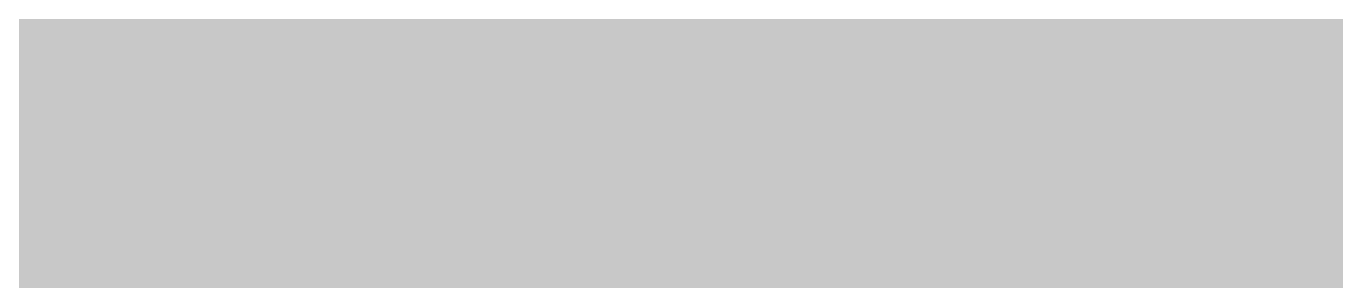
# Model space of a CAD drawing. Header units: inches. Extents: x -4169 to -1846, y 9706 to 12377.
# Drawn here: x -3432.057 to -3427.598, y 10401.725 to 10402.593 of the extents above; entities that cross this region are included whole.
import ezdxf

# ---------------------------------------------------------------- set-up
doc = ezdxf.new("R2010")
doc.units = ezdxf.units.IN
doc.header["$MEASUREMENT"] = 0
doc.layers.add('P-PIPE-1', color=3, linetype='Continuous', lineweight=5)

msp = doc.modelspace()

# ---------------------------------------------------------------- hatches: boundary and pattern name
at = {"layer": 'P-PIPE-1'}
h = msp.add_hatch(color=256, dxfattribs=at)
h.paths.add_polyline_path([(-2518.7369, 10402.0607), (-2508.2308, 10402.0607), (-2508.2308, 10403.2482), (-2721.6802, 10403.239), (-2721.6802, 10402.0607), (-2535.6199, 10402.0607)], flags=0)
h.paths.add_polyline_path([(-3435.3237, 10402.0607), (-2798.2302, 10402.0607), (-2798.2302, 10403.2482), (-3435.3237, 10403.2482), (-3435.3237, 10402.0665)], flags=0)
h.paths.add_polyline_path([(-2740.6302, 10402.0607), (-2740.6302, 10403.2482), (-2740.8802, 10403.2382), (-2740.8802, 10402.0607)], flags=0)
h.paths.add_polyline_path([(-2779.0302, 10402.0607), (-2779.0302, 10403.2482), (-2779.2802, 10403.2366), (-2779.2802, 10402.0607)], flags=0)
h = msp.add_hatch(color=256, dxfattribs=at)
h.paths.add_polyline_path([(-3435.3237, 10400.8732), (-2798.2302, 10400.9012), (-2798.2302, 10402.0607), (-3435.3237, 10402.0607), (-3435.3237, 10400.874)], flags=0)
h.paths.add_polyline_path([(-2508.2308, 10400.8732), (-2508.2308, 10402.0607), (-2721.6802, 10402.0607), (-2721.6802, 10400.8732), (-2518.7369, 10400.8732)], flags=0)
h.paths.add_polyline_path([(-2740.6302, 10400.8732), (-2740.6302, 10402.0607), (-2740.8802, 10402.0607), (-2740.8802, 10400.8732)], flags=0)
h.paths.add_polyline_path([(-2779.0302, 10400.8732), (-2779.0302, 10402.0607), (-2779.2802, 10402.0607), (-2779.2802, 10400.8732)], flags=0)

doc.saveas('drawing.dxf')
